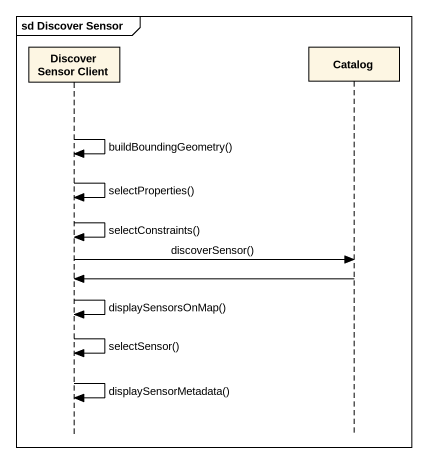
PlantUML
@startuml
mainframe sd Discover Sensor
hide footbox
participant "Discover Sensor Client" as Discover_Sensor_Client
participant Catalog

Discover_Sensor_Client -> Discover_Sensor_Client : buildBoundingGeometry()
Discover_Sensor_Client -> Discover_Sensor_Client : selectProperties()
Discover_Sensor_Client -> Discover_Sensor_Client : selectConstraints()
Discover_Sensor_Client -> Catalog : discoverSensor()
Catalog -> Discover_Sensor_Client
Discover_Sensor_Client -> Discover_Sensor_Client : displaySensorsOnMap()
Discover_Sensor_Client -> Discover_Sensor_Client : selectSensor()
Discover_Sensor_Client -> Discover_Sensor_Client : displaySensorMetadata()
@enduml
